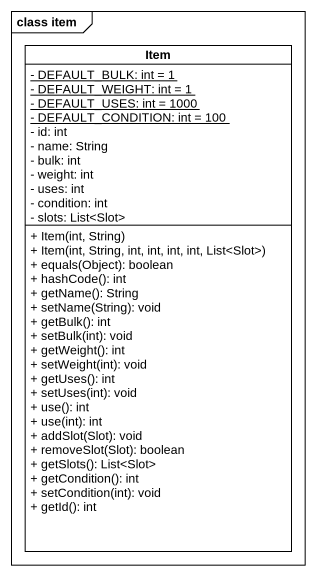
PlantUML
@startuml
mainframe class item
hide circle
hide empty members
skinparam classAttributeIconSize 0
class Item {
  {static} - DEFAULT_BULK: int = 1
  {static} - DEFAULT_WEIGHT: int = 1
  {static} - DEFAULT_USES: int = 1000
  {static} - DEFAULT_CONDITION: int = 100
  - id: int
  - name: String
  - bulk: int
  - weight: int
  - uses: int
  - condition: int
  - slots: List<Slot>
  + Item(int, String)
  + Item(int, String, int, int, int, int, List<Slot>)
  + equals(Object): boolean
  + hashCode(): int
  + getName(): String
  + setName(String): void
  + getBulk(): int
  + setBulk(int): void
  + getWeight(): int
  + setWeight(int): void
  + getUses(): int
  + setUses(int): void
  + use(): int
  + use(int): int
  + addSlot(Slot): void
  + removeSlot(Slot): boolean
  + getSlots(): List<Slot>
  + getCondition(): int
  + setCondition(int): void
  + getId(): int
}
@enduml
